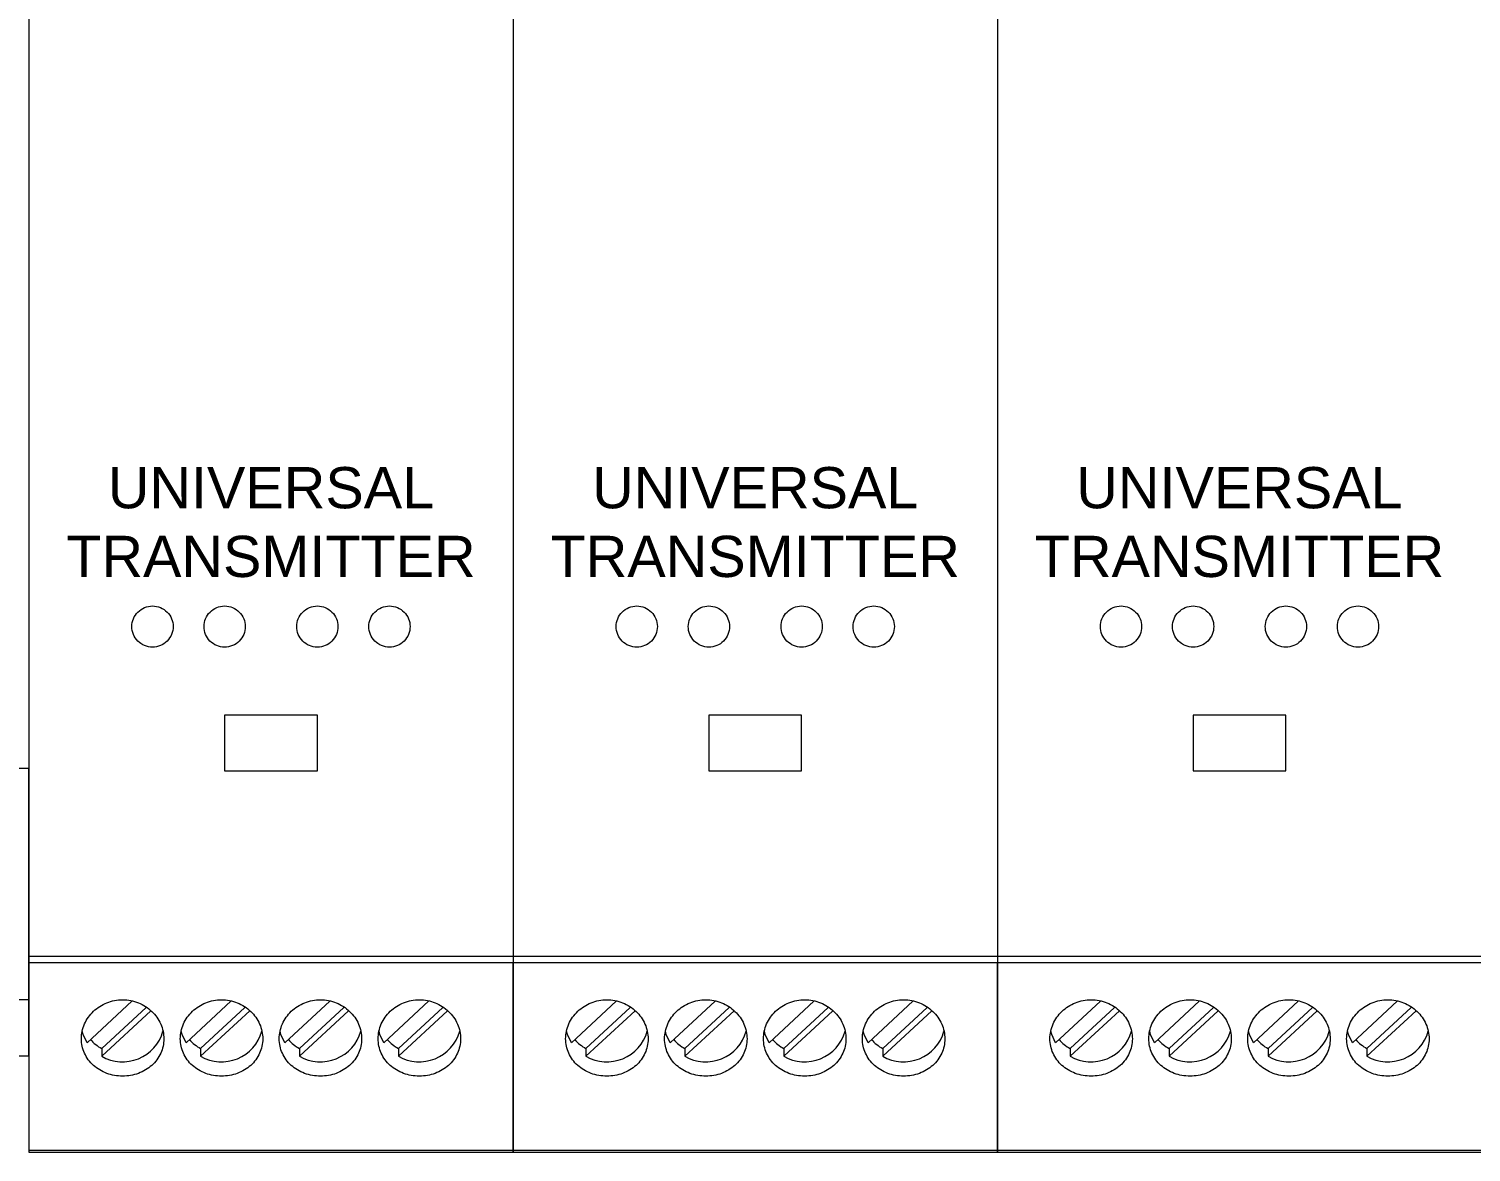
# Model space of a CAD drawing. Header units: millimetres. Extents: x 4137 to 6698, y 1400 to 3585.
# Drawn here: x 5653.7 to 5723.7, y 2686.8 to 2741.3 of the extents above; entities that cross this region are included whole.
import ezdxf

# ---------------------------------------------------------------- set-up
doc = ezdxf.new("R2010")
doc.units = ezdxf.units.MM
doc.layers.add('000-PI-Oprema', color=30, linetype='Continuous', lineweight=5)
doc.styles.get("Standard").update_dxf_attribs({"font": 'arial.ttf'})

msp = doc.modelspace()

# ---------------------------------------------------------------- linework, layer by layer
at = {"color": 0, "linetype": 'ByBlock', "lineweight": 0}
for p, q in [((5653.745, 2777.166), (5653.745, 2696.278)), ((5653.745, 2694.164), (5653.745, 2705.384)), ((5653.745, 2694.164), (5630.645, 2694.164)), ((5653.745, 2691.428), (5653.745, 2694.164))]:
    msp.add_line(p, q, dxfattribs=at)
at = {"color": 0, "linetype": 'ByBlock', "lineweight": 0, "ltscale": 0.25}
for p, q in [((5653.745, 2705.384), (5652.245, 2705.384)), ((5653.745, 2691.428), (5653.245, 2691.428))]:
    msp.add_line(p, q, dxfattribs=at)
at = {"layer": '000-PI-Oprema', "color": 0, "linetype": 'ByBlock', "lineweight": 0}
for p, q in [((5653.745, 2775.704), (5653.745, 2696.278)), ((5677.245, 2775.704), (5677.245, 2696.278)), ((5677.245, 2775.704), (5677.245, 2696.278)), ((5700.745, 2775.704), (5700.745, 2696.278)), ((5700.745, 2775.704), (5700.745, 2696.278)), ((5667.745, 2707.978), (5663.245, 2707.978)), ((5663.245, 2707.978), (5663.245, 2705.278)), ((5667.745, 2705.278), (5667.745, 2707.978)), ((5691.245, 2707.978), (5686.745, 2707.978)), ((5686.745, 2707.978), (5686.745, 2705.278)), ((5691.245, 2705.278), (5691.245, 2707.978)), ((5714.745, 2707.978), (5710.245, 2707.978)), ((5710.245, 2707.978), (5710.245, 2705.278)), ((5714.745, 2705.278), (5714.745, 2707.978)), ((5663.245, 2705.278), (5667.745, 2705.278)), ((5686.745, 2705.278), (5691.245, 2705.278)), ((5710.245, 2705.278), (5714.745, 2705.278)), ((5677.245, 2696.278), (5653.745, 2696.278)), ((5653.745, 2696.278), (5653.745, 2695.978)), ((5677.245, 2696.278), (5677.245, 2695.978)), ((5700.745, 2696.278), (5677.245, 2696.278)), ((5677.245, 2696.278), (5677.245, 2695.978)), ((5700.745, 2696.278), (5700.745, 2695.978)), ((5724.245, 2696.278), (5700.745, 2696.278)), ((5700.745, 2696.278), (5700.745, 2695.978)), ((5653.745, 2695.978), (5653.745, 2686.878)), ((5653.745, 2695.978), (5677.245, 2695.978)), ((5677.245, 2686.878), (5677.245, 2695.978)), ((5677.245, 2695.978), (5677.245, 2686.878)), ((5677.245, 2695.978), (5700.745, 2695.978)), ((5700.745, 2686.878), (5700.745, 2695.978)), ((5700.745, 2695.978), (5700.745, 2686.878)), ((5700.745, 2695.978), (5724.245, 2695.978)), ((5656.572, 2692.085), (5658.743, 2694.098)), ((5661.372, 2692.085), (5663.543, 2694.098)), ((5666.172, 2692.085), (5668.343, 2694.098)), ((5670.972, 2692.085), (5673.143, 2694.098)), ((5680.072, 2692.085), (5682.243, 2694.098)), ((5684.872, 2692.085), (5687.043, 2694.098)), ((5689.672, 2692.085), (5691.843, 2694.098)), ((5694.472, 2692.085), (5696.643, 2694.098)), ((5703.572, 2692.085), (5705.743, 2694.098)), ((5708.372, 2692.085), (5710.543, 2694.098)), ((5713.172, 2692.085), (5715.343, 2694.098)), ((5717.972, 2692.085), (5720.143, 2694.098)), ((5659.431, 2693.799), (5657.279, 2691.804)), ((5659.664, 2693.641), (5657.279, 2691.43)), ((5664.231, 2693.799), (5662.079, 2691.804)), ((5664.464, 2693.641), (5662.079, 2691.43)), ((5669.031, 2693.799), (5666.879, 2691.804)), ((5669.264, 2693.641), (5666.879, 2691.43)), ((5673.831, 2693.799), (5671.679, 2691.804)), ((5674.064, 2693.641), (5671.679, 2691.43)), ((5682.931, 2693.799), (5680.779, 2691.804)), ((5683.164, 2693.641), (5680.779, 2691.43)), ((5687.731, 2693.799), (5685.579, 2691.804)), ((5687.964, 2693.641), (5685.579, 2691.43)), ((5692.531, 2693.799), (5690.379, 2691.804)), ((5692.764, 2693.641), (5690.379, 2691.43)), ((5697.331, 2693.799), (5695.179, 2691.804)), ((5697.564, 2693.641), (5695.179, 2691.43)), ((5706.431, 2693.799), (5704.279, 2691.804)), ((5706.664, 2693.641), (5704.279, 2691.43)), ((5711.231, 2693.799), (5709.079, 2691.804)), ((5711.464, 2693.641), (5709.079, 2691.43)), ((5716.031, 2693.799), (5713.879, 2691.804)), ((5716.264, 2693.641), (5713.879, 2691.43)), ((5720.831, 2693.799), (5718.679, 2691.804)), ((5721.064, 2693.641), (5718.679, 2691.43)), ((5657.279, 2691.804), (5657.279, 2691.43)), ((5662.079, 2691.804), (5662.079, 2691.43)), ((5666.879, 2691.804), (5666.879, 2691.43)), ((5671.679, 2691.804), (5671.679, 2691.43)), ((5680.779, 2691.804), (5680.779, 2691.43)), ((5685.579, 2691.804), (5685.579, 2691.43)), ((5690.379, 2691.804), (5690.379, 2691.43)), ((5695.179, 2691.804), (5695.179, 2691.43)), ((5704.279, 2691.804), (5704.279, 2691.43)), ((5709.079, 2691.804), (5709.079, 2691.43)), ((5713.879, 2691.804), (5713.879, 2691.43)), ((5718.679, 2691.804), (5718.679, 2691.43)), ((5653.745, 2686.878), (5677.245, 2686.878)), ((5653.745, 2686.878), (5653.745, 2686.778)), ((5653.745, 2686.778), (5677.245, 2686.778)), ((5677.245, 2686.778), (5677.245, 2686.878)), ((5677.245, 2686.878), (5700.745, 2686.878)), ((5677.245, 2686.878), (5677.245, 2686.778)), ((5677.245, 2686.778), (5700.745, 2686.778)), ((5700.745, 2686.778), (5700.745, 2686.878)), ((5700.745, 2686.878), (5724.245, 2686.878)), ((5700.745, 2686.878), (5700.745, 2686.778)), ((5700.745, 2686.778), (5724.245, 2686.778))]:
    msp.add_line(p, q, dxfattribs=at)
at = {"layer": '000-PI-Oprema', "color": 0, "linetype": 'ByBlock', "lineweight": 0, "flags": 128}
for points in [[(5656.572, 2692.085), (5656.38, 2692.491), (5656.339, 2692.642)], [(5661.372, 2692.085), (5661.18, 2692.491), (5661.139, 2692.642)], [(5666.172, 2692.085), (5665.98, 2692.491), (5665.939, 2692.642)], [(5670.972, 2692.085), (5670.78, 2692.491), (5670.739, 2692.642)], [(5680.072, 2692.085), (5679.88, 2692.491), (5679.839, 2692.642)], [(5684.872, 2692.085), (5684.68, 2692.491), (5684.639, 2692.642)], [(5689.672, 2692.085), (5689.48, 2692.491), (5689.439, 2692.642)], [(5694.472, 2692.085), (5694.28, 2692.491), (5694.239, 2692.642)], [(5703.572, 2692.085), (5703.38, 2692.491), (5703.339, 2692.642)], [(5708.372, 2692.085), (5708.18, 2692.491), (5708.139, 2692.642)], [(5713.172, 2692.085), (5712.98, 2692.491), (5712.939, 2692.642)], [(5717.972, 2692.085), (5717.78, 2692.491), (5717.739, 2692.642)]]:
    msp.add_lwpolyline(points, dxfattribs=at)
at = {"layer": '000-PI-Oprema', "color": 0, "linetype": 'ByBlock', "lineweight": 0}
for centre, radius, start, end in [((5658.293, 2693.193), 2.034, 240.1007, 344.49957), ((5663.093, 2693.193), 2.034, 240.1007, 344.49957), ((5667.893, 2693.193), 2.034, 240.1007, 344.49957), ((5672.693, 2693.193), 2.034, 240.1007, 344.49957), ((5681.793, 2693.193), 2.034, 240.1007, 344.49957), ((5686.593, 2693.193), 2.034, 240.1007, 344.49957), ((5691.393, 2693.193), 2.034, 240.1007, 344.49957), ((5696.193, 2693.193), 2.034, 240.1007, 344.49957), ((5705.293, 2693.193), 2.034, 240.1007, 344.49957), ((5710.093, 2693.193), 2.034, 240.1007, 344.49957), ((5714.893, 2693.193), 2.034, 240.1007, 344.49957), ((5719.693, 2693.193), 2.034, 240.1007, 344.49957), ((5658.217, 2693.53), 1.964, 221.10603, 241.47408), ((5663.017, 2693.53), 1.964, 221.10603, 241.47408), ((5667.817, 2693.53), 1.964, 221.10603, 241.47408), ((5672.617, 2693.53), 1.964, 221.10603, 241.47408), ((5681.717, 2693.53), 1.964, 221.10603, 241.47408), ((5686.517, 2693.53), 1.964, 221.10603, 241.47408), ((5691.317, 2693.53), 1.964, 221.10603, 241.47408), ((5696.117, 2693.53), 1.964, 221.10603, 241.47408), ((5705.217, 2693.53), 1.964, 221.10603, 241.47408), ((5710.017, 2693.53), 1.964, 221.10603, 241.47408), ((5714.817, 2693.53), 1.964, 221.10603, 241.47408), ((5719.617, 2693.53), 1.964, 221.10603, 241.47408)]:
    msp.add_arc(centre, radius, start, end, dxfattribs=at)
for points, knots in [([(5658.745, 2712.278), (5658.745, 2712.147), (5658.77, 2712.018), (5658.87, 2711.777), (5658.943, 2711.666), (5659.127, 2711.481), (5659.238, 2711.406), (5659.48, 2711.305), (5659.613, 2711.278), (5659.875, 2711.278), (5660.007, 2711.304), (5660.25, 2711.405), (5660.361, 2711.479), (5660.547, 2711.666), (5660.62, 2711.776), (5660.719, 2712.018), (5660.745, 2712.148), (5660.745, 2712.407), (5660.719, 2712.537), (5660.621, 2712.777), (5660.547, 2712.889), (5660.364, 2713.074), (5660.253, 2713.15), (5660.01, 2713.251), (5659.879, 2713.278), (5659.614, 2713.278), (5659.483, 2713.252), (5659.239, 2713.151), (5659.128, 2713.076), (5658.852, 2712.798), (5658.745, 2712.54), (5658.745, 2712.278)], [0, 0, 0, 0, 0.0625, 0.0625, 0.125, 0.125, 0.1875, 0.1875, 0.25, 0.25, 0.3125, 0.3125, 0.375, 0.375, 0.4375, 0.4375, 0.5, 0.5, 0.5625, 0.5625, 0.625, 0.625, 0.6875, 0.6875, 0.75, 0.75, 0.8125, 0.8125, 0.875, 0.875, 1, 1, 1, 1]), ([(5662.245, 2712.278), (5662.245, 2712.147), (5662.27, 2712.018), (5662.37, 2711.777), (5662.443, 2711.666), (5662.627, 2711.481), (5662.738, 2711.406), (5662.98, 2711.305), (5663.113, 2711.278), (5663.375, 2711.278), (5663.507, 2711.304), (5663.75, 2711.405), (5663.861, 2711.479), (5664.047, 2711.666), (5664.12, 2711.776), (5664.219, 2712.018), (5664.245, 2712.148), (5664.245, 2712.407), (5664.219, 2712.537), (5664.121, 2712.777), (5664.047, 2712.889), (5663.864, 2713.074), (5663.753, 2713.15), (5663.51, 2713.251), (5663.379, 2713.278), (5663.114, 2713.278), (5662.983, 2713.252), (5662.739, 2713.151), (5662.628, 2713.076), (5662.352, 2712.798), (5662.245, 2712.54), (5662.245, 2712.278)], [0, 0, 0, 0, 0.0625, 0.0625, 0.125, 0.125, 0.1875, 0.1875, 0.25, 0.25, 0.3125, 0.3125, 0.375, 0.375, 0.4375, 0.4375, 0.5, 0.5, 0.5625, 0.5625, 0.625, 0.625, 0.6875, 0.6875, 0.75, 0.75, 0.8125, 0.8125, 0.875, 0.875, 1, 1, 1, 1]), ([(5666.745, 2712.278), (5666.745, 2712.147), (5666.77, 2712.018), (5666.87, 2711.777), (5666.943, 2711.666), (5667.127, 2711.481), (5667.238, 2711.406), (5667.48, 2711.305), (5667.613, 2711.278), (5667.875, 2711.278), (5668.007, 2711.304), (5668.25, 2711.405), (5668.361, 2711.479), (5668.547, 2711.666), (5668.62, 2711.776), (5668.719, 2712.018), (5668.745, 2712.148), (5668.745, 2712.407), (5668.719, 2712.537), (5668.621, 2712.777), (5668.547, 2712.889), (5668.364, 2713.074), (5668.253, 2713.15), (5668.01, 2713.251), (5667.879, 2713.278), (5667.614, 2713.278), (5667.483, 2713.252), (5667.239, 2713.151), (5667.128, 2713.076), (5666.852, 2712.798), (5666.745, 2712.54), (5666.745, 2712.278)], [0, 0, 0, 0, 0.0625, 0.0625, 0.125, 0.125, 0.1875, 0.1875, 0.25, 0.25, 0.3125, 0.3125, 0.375, 0.375, 0.4375, 0.4375, 0.5, 0.5, 0.5625, 0.5625, 0.625, 0.625, 0.6875, 0.6875, 0.75, 0.75, 0.8125, 0.8125, 0.875, 0.875, 1, 1, 1, 1]), ([(5670.245, 2712.278), (5670.245, 2712.147), (5670.27, 2712.018), (5670.37, 2711.777), (5670.443, 2711.666), (5670.627, 2711.481), (5670.738, 2711.406), (5670.98, 2711.305), (5671.113, 2711.278), (5671.375, 2711.278), (5671.507, 2711.304), (5671.75, 2711.405), (5671.861, 2711.479), (5672.047, 2711.666), (5672.12, 2711.776), (5672.219, 2712.018), (5672.245, 2712.148), (5672.245, 2712.407), (5672.219, 2712.537), (5672.121, 2712.777), (5672.047, 2712.889), (5671.864, 2713.074), (5671.753, 2713.15), (5671.51, 2713.251), (5671.379, 2713.278), (5671.114, 2713.278), (5670.983, 2713.252), (5670.739, 2713.151), (5670.628, 2713.076), (5670.352, 2712.798), (5670.245, 2712.54), (5670.245, 2712.278)], [0, 0, 0, 0, 0.0625, 0.0625, 0.125, 0.125, 0.1875, 0.1875, 0.25, 0.25, 0.3125, 0.3125, 0.375, 0.375, 0.4375, 0.4375, 0.5, 0.5, 0.5625, 0.5625, 0.625, 0.625, 0.6875, 0.6875, 0.75, 0.75, 0.8125, 0.8125, 0.875, 0.875, 1, 1, 1, 1]), ([(5682.245, 2712.278), (5682.245, 2712.147), (5682.27, 2712.018), (5682.37, 2711.777), (5682.443, 2711.666), (5682.627, 2711.481), (5682.738, 2711.406), (5682.98, 2711.305), (5683.113, 2711.278), (5683.375, 2711.278), (5683.507, 2711.304), (5683.75, 2711.405), (5683.861, 2711.479), (5684.047, 2711.666), (5684.12, 2711.776), (5684.219, 2712.018), (5684.245, 2712.148), (5684.245, 2712.407), (5684.219, 2712.537), (5684.121, 2712.777), (5684.047, 2712.889), (5683.864, 2713.074), (5683.753, 2713.15), (5683.51, 2713.251), (5683.379, 2713.278), (5683.114, 2713.278), (5682.983, 2713.252), (5682.739, 2713.151), (5682.628, 2713.076), (5682.352, 2712.798), (5682.245, 2712.54), (5682.245, 2712.278)], [0, 0, 0, 0, 0.0625, 0.0625, 0.125, 0.125, 0.1875, 0.1875, 0.25, 0.25, 0.3125, 0.3125, 0.375, 0.375, 0.4375, 0.4375, 0.5, 0.5, 0.5625, 0.5625, 0.625, 0.625, 0.6875, 0.6875, 0.75, 0.75, 0.8125, 0.8125, 0.875, 0.875, 1, 1, 1, 1]), ([(5685.745, 2712.278), (5685.745, 2712.147), (5685.77, 2712.018), (5685.87, 2711.777), (5685.943, 2711.666), (5686.127, 2711.481), (5686.238, 2711.406), (5686.48, 2711.305), (5686.613, 2711.278), (5686.875, 2711.278), (5687.007, 2711.304), (5687.25, 2711.405), (5687.361, 2711.479), (5687.547, 2711.666), (5687.62, 2711.776), (5687.719, 2712.018), (5687.745, 2712.148), (5687.745, 2712.407), (5687.719, 2712.537), (5687.621, 2712.777), (5687.547, 2712.889), (5687.364, 2713.074), (5687.253, 2713.15), (5687.01, 2713.251), (5686.879, 2713.278), (5686.614, 2713.278), (5686.483, 2713.252), (5686.239, 2713.151), (5686.128, 2713.076), (5685.852, 2712.798), (5685.745, 2712.54), (5685.745, 2712.278)], [0, 0, 0, 0, 0.0625, 0.0625, 0.125, 0.125, 0.1875, 0.1875, 0.25, 0.25, 0.3125, 0.3125, 0.375, 0.375, 0.4375, 0.4375, 0.5, 0.5, 0.5625, 0.5625, 0.625, 0.625, 0.6875, 0.6875, 0.75, 0.75, 0.8125, 0.8125, 0.875, 0.875, 1, 1, 1, 1]), ([(5690.245, 2712.278), (5690.245, 2712.147), (5690.27, 2712.018), (5690.37, 2711.777), (5690.443, 2711.666), (5690.627, 2711.481), (5690.738, 2711.406), (5690.98, 2711.305), (5691.113, 2711.278), (5691.375, 2711.278), (5691.507, 2711.304), (5691.75, 2711.405), (5691.861, 2711.479), (5692.047, 2711.666), (5692.12, 2711.776), (5692.219, 2712.018), (5692.245, 2712.148), (5692.245, 2712.407), (5692.219, 2712.537), (5692.121, 2712.777), (5692.047, 2712.889), (5691.864, 2713.074), (5691.753, 2713.15), (5691.51, 2713.251), (5691.379, 2713.278), (5691.114, 2713.278), (5690.983, 2713.252), (5690.739, 2713.151), (5690.628, 2713.076), (5690.352, 2712.798), (5690.245, 2712.54), (5690.245, 2712.278)], [0, 0, 0, 0, 0.0625, 0.0625, 0.125, 0.125, 0.1875, 0.1875, 0.25, 0.25, 0.3125, 0.3125, 0.375, 0.375, 0.4375, 0.4375, 0.5, 0.5, 0.5625, 0.5625, 0.625, 0.625, 0.6875, 0.6875, 0.75, 0.75, 0.8125, 0.8125, 0.875, 0.875, 1, 1, 1, 1]), ([(5693.745, 2712.278), (5693.745, 2712.147), (5693.77, 2712.018), (5693.87, 2711.777), (5693.943, 2711.666), (5694.127, 2711.481), (5694.238, 2711.406), (5694.48, 2711.305), (5694.613, 2711.278), (5694.875, 2711.278), (5695.007, 2711.304), (5695.25, 2711.405), (5695.361, 2711.479), (5695.547, 2711.666), (5695.62, 2711.776), (5695.719, 2712.018), (5695.745, 2712.148), (5695.745, 2712.407), (5695.719, 2712.537), (5695.621, 2712.777), (5695.547, 2712.889), (5695.364, 2713.074), (5695.253, 2713.15), (5695.01, 2713.251), (5694.879, 2713.278), (5694.614, 2713.278), (5694.483, 2713.252), (5694.239, 2713.151), (5694.128, 2713.076), (5693.852, 2712.798), (5693.745, 2712.54), (5693.745, 2712.278)], [0, 0, 0, 0, 0.0625, 0.0625, 0.125, 0.125, 0.1875, 0.1875, 0.25, 0.25, 0.3125, 0.3125, 0.375, 0.375, 0.4375, 0.4375, 0.5, 0.5, 0.5625, 0.5625, 0.625, 0.625, 0.6875, 0.6875, 0.75, 0.75, 0.8125, 0.8125, 0.875, 0.875, 1, 1, 1, 1]), ([(5705.745, 2712.278), (5705.745, 2712.147), (5705.77, 2712.018), (5705.87, 2711.777), (5705.943, 2711.666), (5706.127, 2711.481), (5706.238, 2711.406), (5706.48, 2711.305), (5706.613, 2711.278), (5706.875, 2711.278), (5707.007, 2711.304), (5707.25, 2711.405), (5707.361, 2711.479), (5707.547, 2711.666), (5707.62, 2711.776), (5707.719, 2712.018), (5707.745, 2712.148), (5707.745, 2712.407), (5707.719, 2712.537), (5707.621, 2712.777), (5707.547, 2712.889), (5707.364, 2713.074), (5707.253, 2713.15), (5707.01, 2713.251), (5706.879, 2713.278), (5706.614, 2713.278), (5706.483, 2713.252), (5706.239, 2713.151), (5706.128, 2713.076), (5705.852, 2712.798), (5705.745, 2712.54), (5705.745, 2712.278)], [0, 0, 0, 0, 0.0625, 0.0625, 0.125, 0.125, 0.1875, 0.1875, 0.25, 0.25, 0.3125, 0.3125, 0.375, 0.375, 0.4375, 0.4375, 0.5, 0.5, 0.5625, 0.5625, 0.625, 0.625, 0.6875, 0.6875, 0.75, 0.75, 0.8125, 0.8125, 0.875, 0.875, 1, 1, 1, 1]), ([(5709.245, 2712.278), (5709.245, 2712.147), (5709.27, 2712.018), (5709.37, 2711.777), (5709.443, 2711.666), (5709.627, 2711.481), (5709.738, 2711.406), (5709.98, 2711.305), (5710.113, 2711.278), (5710.375, 2711.278), (5710.507, 2711.304), (5710.75, 2711.405), (5710.861, 2711.479), (5711.047, 2711.666), (5711.12, 2711.776), (5711.219, 2712.018), (5711.245, 2712.148), (5711.245, 2712.407), (5711.219, 2712.537), (5711.121, 2712.777), (5711.047, 2712.889), (5710.864, 2713.074), (5710.753, 2713.15), (5710.51, 2713.251), (5710.379, 2713.278), (5710.114, 2713.278), (5709.983, 2713.252), (5709.739, 2713.151), (5709.628, 2713.076), (5709.352, 2712.798), (5709.245, 2712.54), (5709.245, 2712.278)], [0, 0, 0, 0, 0.0625, 0.0625, 0.125, 0.125, 0.1875, 0.1875, 0.25, 0.25, 0.3125, 0.3125, 0.375, 0.375, 0.4375, 0.4375, 0.5, 0.5, 0.5625, 0.5625, 0.625, 0.625, 0.6875, 0.6875, 0.75, 0.75, 0.8125, 0.8125, 0.875, 0.875, 1, 1, 1, 1]), ([(5713.745, 2712.278), (5713.745, 2712.147), (5713.77, 2712.018), (5713.87, 2711.777), (5713.943, 2711.666), (5714.127, 2711.481), (5714.238, 2711.406), (5714.48, 2711.305), (5714.613, 2711.278), (5714.875, 2711.278), (5715.007, 2711.304), (5715.25, 2711.405), (5715.361, 2711.479), (5715.547, 2711.666), (5715.62, 2711.776), (5715.719, 2712.018), (5715.745, 2712.148), (5715.745, 2712.407), (5715.719, 2712.537), (5715.621, 2712.777), (5715.547, 2712.889), (5715.364, 2713.074), (5715.253, 2713.15), (5715.01, 2713.251), (5714.879, 2713.278), (5714.614, 2713.278), (5714.483, 2713.252), (5714.239, 2713.151), (5714.128, 2713.076), (5713.852, 2712.798), (5713.745, 2712.54), (5713.745, 2712.278)], [0, 0, 0, 0, 0.0625, 0.0625, 0.125, 0.125, 0.1875, 0.1875, 0.25, 0.25, 0.3125, 0.3125, 0.375, 0.375, 0.4375, 0.4375, 0.5, 0.5, 0.5625, 0.5625, 0.625, 0.625, 0.6875, 0.6875, 0.75, 0.75, 0.8125, 0.8125, 0.875, 0.875, 1, 1, 1, 1]), ([(5717.245, 2712.278), (5717.245, 2712.147), (5717.27, 2712.018), (5717.37, 2711.777), (5717.443, 2711.666), (5717.627, 2711.481), (5717.738, 2711.406), (5717.98, 2711.305), (5718.113, 2711.278), (5718.375, 2711.278), (5718.507, 2711.304), (5718.75, 2711.405), (5718.861, 2711.479), (5719.047, 2711.666), (5719.12, 2711.776), (5719.219, 2712.018), (5719.245, 2712.148), (5719.245, 2712.407), (5719.219, 2712.537), (5719.121, 2712.777), (5719.047, 2712.889), (5718.864, 2713.074), (5718.753, 2713.15), (5718.51, 2713.251), (5718.379, 2713.278), (5718.114, 2713.278), (5717.983, 2713.252), (5717.739, 2713.151), (5717.628, 2713.076), (5717.352, 2712.798), (5717.245, 2712.54), (5717.245, 2712.278)], [0, 0, 0, 0, 0.0625, 0.0625, 0.125, 0.125, 0.1875, 0.1875, 0.25, 0.25, 0.3125, 0.3125, 0.375, 0.375, 0.4375, 0.4375, 0.5, 0.5, 0.5625, 0.5625, 0.625, 0.625, 0.6875, 0.6875, 0.75, 0.75, 0.8125, 0.8125, 0.875, 0.875, 1, 1, 1, 1]), ([(5658.295, 2690.464), (5658.427, 2690.464), (5658.557, 2690.476), (5658.813, 2690.521), (5658.94, 2690.555), (5659.182, 2690.645), (5659.297, 2690.699), (5659.514, 2690.829), (5659.617, 2690.905), (5659.894, 2691.153), (5660.043, 2691.354), (5660.242, 2691.793), (5660.295, 2692.035), (5660.295, 2692.398), (5660.282, 2692.522), (5660.231, 2692.762), (5660.193, 2692.879), (5660.093, 2693.107), (5660.03, 2693.218), (5659.886, 2693.424), (5659.803, 2693.52), (5659.616, 2693.699), (5659.516, 2693.778), (5659.299, 2693.917), (5659.182, 2693.977), (5658.94, 2694.074), (5658.815, 2694.111), (5658.559, 2694.161), (5658.426, 2694.173), (5658.035, 2694.173), (5657.771, 2694.123), (5657.29, 2693.93), (5657.067, 2693.787), (5656.79, 2693.523), (5656.705, 2693.425), (5656.56, 2693.219), (5656.498, 2693.11), (5656.398, 2692.882), (5656.359, 2692.763), (5656.308, 2692.524), (5656.295, 2692.402), (5656.295, 2692.157), (5656.308, 2692.037), (5656.358, 2691.802), (5656.397, 2691.686), (5656.497, 2691.465), (5656.558, 2691.361), (5656.703, 2691.164), (5656.787, 2691.071), (5657.064, 2690.822), (5657.287, 2690.689), (5657.768, 2690.512), (5658.03, 2690.464), (5658.295, 2690.464)], [0, 0, 0, 0, 0.03125, 0.03125, 0.0625, 0.0625, 0.09375, 0.09375, 0.125, 0.125, 0.1875, 0.1875, 0.25, 0.25, 0.28125, 0.28125, 0.3125, 0.3125, 0.34375, 0.34375, 0.375, 0.375, 0.40625, 0.40625, 0.4375, 0.4375, 0.46875, 0.46875, 0.5, 0.5, 0.5625, 0.5625, 0.625, 0.625, 0.65625, 0.65625, 0.6875, 0.6875, 0.71875, 0.71875, 0.75, 0.75, 0.78125, 0.78125, 0.8125, 0.8125, 0.84375, 0.84375, 0.875, 0.875, 0.9375, 0.9375, 1, 1, 1, 1]), ([(5663.095, 2690.464), (5663.227, 2690.464), (5663.357, 2690.476), (5663.613, 2690.521), (5663.74, 2690.555), (5663.982, 2690.645), (5664.097, 2690.699), (5664.314, 2690.829), (5664.417, 2690.905), (5664.694, 2691.153), (5664.843, 2691.354), (5665.042, 2691.793), (5665.095, 2692.035), (5665.095, 2692.398), (5665.082, 2692.522), (5665.031, 2692.762), (5664.993, 2692.879), (5664.893, 2693.107), (5664.83, 2693.218), (5664.686, 2693.424), (5664.603, 2693.52), (5664.416, 2693.699), (5664.316, 2693.778), (5664.099, 2693.917), (5663.982, 2693.977), (5663.74, 2694.074), (5663.615, 2694.111), (5663.359, 2694.161), (5663.226, 2694.173), (5662.835, 2694.173), (5662.571, 2694.123), (5662.09, 2693.93), (5661.867, 2693.787), (5661.59, 2693.523), (5661.505, 2693.425), (5661.36, 2693.219), (5661.298, 2693.11), (5661.198, 2692.882), (5661.159, 2692.763), (5661.108, 2692.524), (5661.095, 2692.402), (5661.095, 2692.157), (5661.108, 2692.037), (5661.158, 2691.802), (5661.197, 2691.686), (5661.297, 2691.465), (5661.358, 2691.361), (5661.503, 2691.164), (5661.587, 2691.071), (5661.864, 2690.822), (5662.087, 2690.689), (5662.568, 2690.512), (5662.83, 2690.464), (5663.095, 2690.464)], [0, 0, 0, 0, 0.03125, 0.03125, 0.0625, 0.0625, 0.09375, 0.09375, 0.125, 0.125, 0.1875, 0.1875, 0.25, 0.25, 0.28125, 0.28125, 0.3125, 0.3125, 0.34375, 0.34375, 0.375, 0.375, 0.40625, 0.40625, 0.4375, 0.4375, 0.46875, 0.46875, 0.5, 0.5, 0.5625, 0.5625, 0.625, 0.625, 0.65625, 0.65625, 0.6875, 0.6875, 0.71875, 0.71875, 0.75, 0.75, 0.78125, 0.78125, 0.8125, 0.8125, 0.84375, 0.84375, 0.875, 0.875, 0.9375, 0.9375, 1, 1, 1, 1]), ([(5667.895, 2690.464), (5668.027, 2690.464), (5668.157, 2690.476), (5668.413, 2690.521), (5668.54, 2690.555), (5668.782, 2690.645), (5668.897, 2690.699), (5669.114, 2690.829), (5669.217, 2690.905), (5669.494, 2691.153), (5669.643, 2691.354), (5669.842, 2691.793), (5669.895, 2692.035), (5669.895, 2692.398), (5669.882, 2692.522), (5669.831, 2692.762), (5669.793, 2692.879), (5669.693, 2693.107), (5669.63, 2693.218), (5669.486, 2693.424), (5669.403, 2693.52), (5669.216, 2693.699), (5669.116, 2693.778), (5668.899, 2693.917), (5668.782, 2693.977), (5668.54, 2694.074), (5668.415, 2694.111), (5668.159, 2694.161), (5668.026, 2694.173), (5667.635, 2694.173), (5667.371, 2694.123), (5666.89, 2693.93), (5666.667, 2693.787), (5666.39, 2693.523), (5666.305, 2693.425), (5666.16, 2693.219), (5666.098, 2693.11), (5665.998, 2692.882), (5665.959, 2692.763), (5665.908, 2692.524), (5665.895, 2692.402), (5665.895, 2692.157), (5665.908, 2692.037), (5665.958, 2691.802), (5665.997, 2691.686), (5666.097, 2691.465), (5666.158, 2691.361), (5666.303, 2691.164), (5666.387, 2691.071), (5666.664, 2690.822), (5666.887, 2690.689), (5667.368, 2690.512), (5667.63, 2690.464), (5667.895, 2690.464)], [0, 0, 0, 0, 0.03125, 0.03125, 0.0625, 0.0625, 0.09375, 0.09375, 0.125, 0.125, 0.1875, 0.1875, 0.25, 0.25, 0.28125, 0.28125, 0.3125, 0.3125, 0.34375, 0.34375, 0.375, 0.375, 0.40625, 0.40625, 0.4375, 0.4375, 0.46875, 0.46875, 0.5, 0.5, 0.5625, 0.5625, 0.625, 0.625, 0.65625, 0.65625, 0.6875, 0.6875, 0.71875, 0.71875, 0.75, 0.75, 0.78125, 0.78125, 0.8125, 0.8125, 0.84375, 0.84375, 0.875, 0.875, 0.9375, 0.9375, 1, 1, 1, 1]), ([(5672.695, 2690.464), (5672.827, 2690.464), (5672.957, 2690.476), (5673.213, 2690.521), (5673.34, 2690.555), (5673.582, 2690.645), (5673.697, 2690.699), (5673.914, 2690.829), (5674.017, 2690.905), (5674.294, 2691.153), (5674.443, 2691.354), (5674.642, 2691.793), (5674.695, 2692.035), (5674.695, 2692.398), (5674.682, 2692.522), (5674.631, 2692.762), (5674.593, 2692.879), (5674.493, 2693.107), (5674.43, 2693.218), (5674.286, 2693.424), (5674.203, 2693.52), (5674.016, 2693.699), (5673.916, 2693.778), (5673.699, 2693.917), (5673.582, 2693.977), (5673.34, 2694.074), (5673.215, 2694.111), (5672.959, 2694.161), (5672.826, 2694.173), (5672.435, 2694.173), (5672.171, 2694.123), (5671.69, 2693.93), (5671.467, 2693.787), (5671.19, 2693.523), (5671.105, 2693.425), (5670.96, 2693.219), (5670.898, 2693.11), (5670.798, 2692.882), (5670.759, 2692.763), (5670.708, 2692.524), (5670.695, 2692.402), (5670.695, 2692.157), (5670.708, 2692.037), (5670.758, 2691.802), (5670.797, 2691.686), (5670.897, 2691.465), (5670.958, 2691.361), (5671.103, 2691.164), (5671.187, 2691.071), (5671.464, 2690.822), (5671.687, 2690.689), (5672.168, 2690.512), (5672.43, 2690.464), (5672.695, 2690.464)], [0, 0, 0, 0, 0.03125, 0.03125, 0.0625, 0.0625, 0.09375, 0.09375, 0.125, 0.125, 0.1875, 0.1875, 0.25, 0.25, 0.28125, 0.28125, 0.3125, 0.3125, 0.34375, 0.34375, 0.375, 0.375, 0.40625, 0.40625, 0.4375, 0.4375, 0.46875, 0.46875, 0.5, 0.5, 0.5625, 0.5625, 0.625, 0.625, 0.65625, 0.65625, 0.6875, 0.6875, 0.71875, 0.71875, 0.75, 0.75, 0.78125, 0.78125, 0.8125, 0.8125, 0.84375, 0.84375, 0.875, 0.875, 0.9375, 0.9375, 1, 1, 1, 1]), ([(5681.795, 2690.464), (5681.927, 2690.464), (5682.057, 2690.476), (5682.313, 2690.521), (5682.44, 2690.555), (5682.682, 2690.645), (5682.797, 2690.699), (5683.014, 2690.829), (5683.117, 2690.905), (5683.394, 2691.153), (5683.543, 2691.354), (5683.742, 2691.793), (5683.795, 2692.035), (5683.795, 2692.398), (5683.782, 2692.522), (5683.731, 2692.762), (5683.693, 2692.879), (5683.593, 2693.107), (5683.53, 2693.218), (5683.386, 2693.424), (5683.303, 2693.52), (5683.116, 2693.699), (5683.016, 2693.778), (5682.799, 2693.917), (5682.682, 2693.977), (5682.44, 2694.074), (5682.315, 2694.111), (5682.059, 2694.161), (5681.926, 2694.173), (5681.535, 2694.173), (5681.271, 2694.123), (5680.79, 2693.93), (5680.567, 2693.787), (5680.29, 2693.523), (5680.205, 2693.425), (5680.06, 2693.219), (5679.998, 2693.11), (5679.898, 2692.882), (5679.859, 2692.763), (5679.808, 2692.524), (5679.795, 2692.402), (5679.795, 2692.157), (5679.808, 2692.037), (5679.858, 2691.802), (5679.897, 2691.686), (5679.997, 2691.465), (5680.058, 2691.361), (5680.203, 2691.164), (5680.287, 2691.071), (5680.564, 2690.822), (5680.787, 2690.689), (5681.268, 2690.512), (5681.53, 2690.464), (5681.795, 2690.464)], [0, 0, 0, 0, 0.03125, 0.03125, 0.0625, 0.0625, 0.09375, 0.09375, 0.125, 0.125, 0.1875, 0.1875, 0.25, 0.25, 0.28125, 0.28125, 0.3125, 0.3125, 0.34375, 0.34375, 0.375, 0.375, 0.40625, 0.40625, 0.4375, 0.4375, 0.46875, 0.46875, 0.5, 0.5, 0.5625, 0.5625, 0.625, 0.625, 0.65625, 0.65625, 0.6875, 0.6875, 0.71875, 0.71875, 0.75, 0.75, 0.78125, 0.78125, 0.8125, 0.8125, 0.84375, 0.84375, 0.875, 0.875, 0.9375, 0.9375, 1, 1, 1, 1]), ([(5686.595, 2690.464), (5686.727, 2690.464), (5686.857, 2690.476), (5687.113, 2690.521), (5687.24, 2690.555), (5687.482, 2690.645), (5687.597, 2690.699), (5687.814, 2690.829), (5687.917, 2690.905), (5688.194, 2691.153), (5688.343, 2691.354), (5688.542, 2691.793), (5688.595, 2692.035), (5688.595, 2692.398), (5688.582, 2692.522), (5688.531, 2692.762), (5688.493, 2692.879), (5688.393, 2693.107), (5688.33, 2693.218), (5688.186, 2693.424), (5688.103, 2693.52), (5687.916, 2693.699), (5687.816, 2693.778), (5687.599, 2693.917), (5687.482, 2693.977), (5687.24, 2694.074), (5687.115, 2694.111), (5686.859, 2694.161), (5686.726, 2694.173), (5686.335, 2694.173), (5686.071, 2694.123), (5685.59, 2693.93), (5685.367, 2693.787), (5685.09, 2693.523), (5685.005, 2693.425), (5684.86, 2693.219), (5684.798, 2693.11), (5684.698, 2692.882), (5684.659, 2692.763), (5684.608, 2692.524), (5684.595, 2692.402), (5684.595, 2692.157), (5684.608, 2692.037), (5684.658, 2691.802), (5684.697, 2691.686), (5684.797, 2691.465), (5684.858, 2691.361), (5685.003, 2691.164), (5685.087, 2691.071), (5685.364, 2690.822), (5685.587, 2690.689), (5686.068, 2690.512), (5686.33, 2690.464), (5686.595, 2690.464)], [0, 0, 0, 0, 0.03125, 0.03125, 0.0625, 0.0625, 0.09375, 0.09375, 0.125, 0.125, 0.1875, 0.1875, 0.25, 0.25, 0.28125, 0.28125, 0.3125, 0.3125, 0.34375, 0.34375, 0.375, 0.375, 0.40625, 0.40625, 0.4375, 0.4375, 0.46875, 0.46875, 0.5, 0.5, 0.5625, 0.5625, 0.625, 0.625, 0.65625, 0.65625, 0.6875, 0.6875, 0.71875, 0.71875, 0.75, 0.75, 0.78125, 0.78125, 0.8125, 0.8125, 0.84375, 0.84375, 0.875, 0.875, 0.9375, 0.9375, 1, 1, 1, 1]), ([(5691.395, 2690.464), (5691.527, 2690.464), (5691.657, 2690.476), (5691.913, 2690.521), (5692.04, 2690.555), (5692.282, 2690.645), (5692.397, 2690.699), (5692.614, 2690.829), (5692.717, 2690.905), (5692.994, 2691.153), (5693.143, 2691.354), (5693.342, 2691.793), (5693.395, 2692.035), (5693.395, 2692.398), (5693.382, 2692.522), (5693.331, 2692.762), (5693.293, 2692.879), (5693.193, 2693.107), (5693.13, 2693.218), (5692.986, 2693.424), (5692.903, 2693.52), (5692.716, 2693.699), (5692.616, 2693.778), (5692.399, 2693.917), (5692.282, 2693.977), (5692.04, 2694.074), (5691.915, 2694.111), (5691.659, 2694.161), (5691.526, 2694.173), (5691.135, 2694.173), (5690.871, 2694.123), (5690.39, 2693.93), (5690.167, 2693.787), (5689.89, 2693.523), (5689.805, 2693.425), (5689.66, 2693.219), (5689.598, 2693.11), (5689.498, 2692.882), (5689.459, 2692.763), (5689.408, 2692.524), (5689.395, 2692.402), (5689.395, 2692.157), (5689.408, 2692.037), (5689.458, 2691.802), (5689.497, 2691.686), (5689.597, 2691.465), (5689.658, 2691.361), (5689.803, 2691.164), (5689.887, 2691.071), (5690.164, 2690.822), (5690.387, 2690.689), (5690.868, 2690.512), (5691.13, 2690.464), (5691.395, 2690.464)], [0, 0, 0, 0, 0.03125, 0.03125, 0.0625, 0.0625, 0.09375, 0.09375, 0.125, 0.125, 0.1875, 0.1875, 0.25, 0.25, 0.28125, 0.28125, 0.3125, 0.3125, 0.34375, 0.34375, 0.375, 0.375, 0.40625, 0.40625, 0.4375, 0.4375, 0.46875, 0.46875, 0.5, 0.5, 0.5625, 0.5625, 0.625, 0.625, 0.65625, 0.65625, 0.6875, 0.6875, 0.71875, 0.71875, 0.75, 0.75, 0.78125, 0.78125, 0.8125, 0.8125, 0.84375, 0.84375, 0.875, 0.875, 0.9375, 0.9375, 1, 1, 1, 1]), ([(5696.195, 2690.464), (5696.327, 2690.464), (5696.457, 2690.476), (5696.713, 2690.521), (5696.84, 2690.555), (5697.082, 2690.645), (5697.197, 2690.699), (5697.414, 2690.829), (5697.517, 2690.905), (5697.794, 2691.153), (5697.943, 2691.354), (5698.142, 2691.793), (5698.195, 2692.035), (5698.195, 2692.398), (5698.182, 2692.522), (5698.131, 2692.762), (5698.093, 2692.879), (5697.993, 2693.107), (5697.93, 2693.218), (5697.786, 2693.424), (5697.703, 2693.52), (5697.516, 2693.699), (5697.416, 2693.778), (5697.199, 2693.917), (5697.082, 2693.977), (5696.84, 2694.074), (5696.715, 2694.111), (5696.459, 2694.161), (5696.326, 2694.173), (5695.935, 2694.173), (5695.671, 2694.123), (5695.19, 2693.93), (5694.967, 2693.787), (5694.69, 2693.523), (5694.605, 2693.425), (5694.46, 2693.219), (5694.398, 2693.11), (5694.298, 2692.882), (5694.259, 2692.763), (5694.208, 2692.524), (5694.195, 2692.402), (5694.195, 2692.157), (5694.208, 2692.037), (5694.258, 2691.802), (5694.297, 2691.686), (5694.397, 2691.465), (5694.458, 2691.361), (5694.603, 2691.164), (5694.687, 2691.071), (5694.964, 2690.822), (5695.187, 2690.689), (5695.668, 2690.512), (5695.93, 2690.464), (5696.195, 2690.464)], [0, 0, 0, 0, 0.03125, 0.03125, 0.0625, 0.0625, 0.09375, 0.09375, 0.125, 0.125, 0.1875, 0.1875, 0.25, 0.25, 0.28125, 0.28125, 0.3125, 0.3125, 0.34375, 0.34375, 0.375, 0.375, 0.40625, 0.40625, 0.4375, 0.4375, 0.46875, 0.46875, 0.5, 0.5, 0.5625, 0.5625, 0.625, 0.625, 0.65625, 0.65625, 0.6875, 0.6875, 0.71875, 0.71875, 0.75, 0.75, 0.78125, 0.78125, 0.8125, 0.8125, 0.84375, 0.84375, 0.875, 0.875, 0.9375, 0.9375, 1, 1, 1, 1]), ([(5705.295, 2690.464), (5705.427, 2690.464), (5705.557, 2690.476), (5705.813, 2690.521), (5705.94, 2690.555), (5706.182, 2690.645), (5706.297, 2690.699), (5706.514, 2690.829), (5706.617, 2690.905), (5706.894, 2691.153), (5707.043, 2691.354), (5707.242, 2691.793), (5707.295, 2692.035), (5707.295, 2692.398), (5707.282, 2692.522), (5707.231, 2692.762), (5707.193, 2692.879), (5707.093, 2693.107), (5707.03, 2693.218), (5706.886, 2693.424), (5706.803, 2693.52), (5706.616, 2693.699), (5706.516, 2693.778), (5706.299, 2693.917), (5706.182, 2693.977), (5705.94, 2694.074), (5705.815, 2694.111), (5705.559, 2694.161), (5705.426, 2694.173), (5705.035, 2694.173), (5704.771, 2694.123), (5704.29, 2693.93), (5704.067, 2693.787), (5703.79, 2693.523), (5703.705, 2693.425), (5703.56, 2693.219), (5703.498, 2693.11), (5703.398, 2692.882), (5703.359, 2692.763), (5703.308, 2692.524), (5703.295, 2692.402), (5703.295, 2692.157), (5703.308, 2692.037), (5703.358, 2691.802), (5703.397, 2691.686), (5703.497, 2691.465), (5703.558, 2691.361), (5703.703, 2691.164), (5703.787, 2691.071), (5704.064, 2690.822), (5704.287, 2690.689), (5704.768, 2690.512), (5705.03, 2690.464), (5705.295, 2690.464)], [0, 0, 0, 0, 0.03125, 0.03125, 0.0625, 0.0625, 0.09375, 0.09375, 0.125, 0.125, 0.1875, 0.1875, 0.25, 0.25, 0.28125, 0.28125, 0.3125, 0.3125, 0.34375, 0.34375, 0.375, 0.375, 0.40625, 0.40625, 0.4375, 0.4375, 0.46875, 0.46875, 0.5, 0.5, 0.5625, 0.5625, 0.625, 0.625, 0.65625, 0.65625, 0.6875, 0.6875, 0.71875, 0.71875, 0.75, 0.75, 0.78125, 0.78125, 0.8125, 0.8125, 0.84375, 0.84375, 0.875, 0.875, 0.9375, 0.9375, 1, 1, 1, 1]), ([(5710.095, 2690.464), (5710.227, 2690.464), (5710.357, 2690.476), (5710.613, 2690.521), (5710.74, 2690.555), (5710.982, 2690.645), (5711.097, 2690.699), (5711.314, 2690.829), (5711.417, 2690.905), (5711.694, 2691.153), (5711.843, 2691.354), (5712.042, 2691.793), (5712.095, 2692.035), (5712.095, 2692.398), (5712.082, 2692.522), (5712.031, 2692.762), (5711.993, 2692.879), (5711.893, 2693.107), (5711.83, 2693.218), (5711.686, 2693.424), (5711.603, 2693.52), (5711.416, 2693.699), (5711.316, 2693.778), (5711.099, 2693.917), (5710.982, 2693.977), (5710.74, 2694.074), (5710.615, 2694.111), (5710.359, 2694.161), (5710.226, 2694.173), (5709.835, 2694.173), (5709.571, 2694.123), (5709.09, 2693.93), (5708.867, 2693.787), (5708.59, 2693.523), (5708.505, 2693.425), (5708.36, 2693.219), (5708.298, 2693.11), (5708.198, 2692.882), (5708.159, 2692.763), (5708.108, 2692.524), (5708.095, 2692.402), (5708.095, 2692.157), (5708.108, 2692.037), (5708.158, 2691.802), (5708.197, 2691.686), (5708.297, 2691.465), (5708.358, 2691.361), (5708.503, 2691.164), (5708.587, 2691.071), (5708.864, 2690.822), (5709.087, 2690.689), (5709.568, 2690.512), (5709.83, 2690.464), (5710.095, 2690.464)], [0, 0, 0, 0, 0.03125, 0.03125, 0.0625, 0.0625, 0.09375, 0.09375, 0.125, 0.125, 0.1875, 0.1875, 0.25, 0.25, 0.28125, 0.28125, 0.3125, 0.3125, 0.34375, 0.34375, 0.375, 0.375, 0.40625, 0.40625, 0.4375, 0.4375, 0.46875, 0.46875, 0.5, 0.5, 0.5625, 0.5625, 0.625, 0.625, 0.65625, 0.65625, 0.6875, 0.6875, 0.71875, 0.71875, 0.75, 0.75, 0.78125, 0.78125, 0.8125, 0.8125, 0.84375, 0.84375, 0.875, 0.875, 0.9375, 0.9375, 1, 1, 1, 1]), ([(5714.895, 2690.464), (5715.027, 2690.464), (5715.157, 2690.476), (5715.413, 2690.521), (5715.54, 2690.555), (5715.782, 2690.645), (5715.897, 2690.699), (5716.114, 2690.829), (5716.217, 2690.905), (5716.494, 2691.153), (5716.643, 2691.354), (5716.842, 2691.793), (5716.895, 2692.035), (5716.895, 2692.398), (5716.882, 2692.522), (5716.831, 2692.762), (5716.793, 2692.879), (5716.693, 2693.107), (5716.63, 2693.218), (5716.486, 2693.424), (5716.403, 2693.52), (5716.216, 2693.699), (5716.116, 2693.778), (5715.899, 2693.917), (5715.782, 2693.977), (5715.54, 2694.074), (5715.415, 2694.111), (5715.159, 2694.161), (5715.026, 2694.173), (5714.635, 2694.173), (5714.371, 2694.123), (5713.89, 2693.93), (5713.667, 2693.787), (5713.39, 2693.523), (5713.305, 2693.425), (5713.16, 2693.219), (5713.098, 2693.11), (5712.998, 2692.882), (5712.959, 2692.763), (5712.908, 2692.524), (5712.895, 2692.402), (5712.895, 2692.157), (5712.908, 2692.037), (5712.958, 2691.802), (5712.997, 2691.686), (5713.097, 2691.465), (5713.158, 2691.361), (5713.303, 2691.164), (5713.387, 2691.071), (5713.664, 2690.822), (5713.887, 2690.689), (5714.368, 2690.512), (5714.63, 2690.464), (5714.895, 2690.464)], [0, 0, 0, 0, 0.03125, 0.03125, 0.0625, 0.0625, 0.09375, 0.09375, 0.125, 0.125, 0.1875, 0.1875, 0.25, 0.25, 0.28125, 0.28125, 0.3125, 0.3125, 0.34375, 0.34375, 0.375, 0.375, 0.40625, 0.40625, 0.4375, 0.4375, 0.46875, 0.46875, 0.5, 0.5, 0.5625, 0.5625, 0.625, 0.625, 0.65625, 0.65625, 0.6875, 0.6875, 0.71875, 0.71875, 0.75, 0.75, 0.78125, 0.78125, 0.8125, 0.8125, 0.84375, 0.84375, 0.875, 0.875, 0.9375, 0.9375, 1, 1, 1, 1]), ([(5719.695, 2690.464), (5719.827, 2690.464), (5719.957, 2690.476), (5720.213, 2690.521), (5720.34, 2690.555), (5720.582, 2690.645), (5720.697, 2690.699), (5720.914, 2690.829), (5721.017, 2690.905), (5721.294, 2691.153), (5721.443, 2691.354), (5721.642, 2691.793), (5721.695, 2692.035), (5721.695, 2692.398), (5721.682, 2692.522), (5721.631, 2692.762), (5721.593, 2692.879), (5721.493, 2693.107), (5721.43, 2693.218), (5721.286, 2693.424), (5721.203, 2693.52), (5721.016, 2693.699), (5720.916, 2693.778), (5720.699, 2693.917), (5720.582, 2693.977), (5720.34, 2694.074), (5720.215, 2694.111), (5719.959, 2694.161), (5719.826, 2694.173), (5719.435, 2694.173), (5719.171, 2694.123), (5718.69, 2693.93), (5718.467, 2693.787), (5718.19, 2693.523), (5718.105, 2693.425), (5717.96, 2693.219), (5717.898, 2693.11), (5717.798, 2692.882), (5717.759, 2692.763), (5717.708, 2692.524), (5717.695, 2692.402), (5717.695, 2692.157), (5717.708, 2692.037), (5717.758, 2691.802), (5717.797, 2691.686), (5717.897, 2691.465), (5717.958, 2691.361), (5718.103, 2691.164), (5718.187, 2691.071), (5718.464, 2690.822), (5718.687, 2690.689), (5719.168, 2690.512), (5719.43, 2690.464), (5719.695, 2690.464)], [0, 0, 0, 0, 0.03125, 0.03125, 0.0625, 0.0625, 0.09375, 0.09375, 0.125, 0.125, 0.1875, 0.1875, 0.25, 0.25, 0.28125, 0.28125, 0.3125, 0.3125, 0.34375, 0.34375, 0.375, 0.375, 0.40625, 0.40625, 0.4375, 0.4375, 0.46875, 0.46875, 0.5, 0.5, 0.5625, 0.5625, 0.625, 0.625, 0.65625, 0.65625, 0.6875, 0.6875, 0.71875, 0.71875, 0.75, 0.75, 0.78125, 0.78125, 0.8125, 0.8125, 0.84375, 0.84375, 0.875, 0.875, 0.9375, 0.9375, 1, 1, 1, 1])]:
    msp.add_open_spline(points, degree=3, knots=knots, dxfattribs=at)

# ---------------------------------------------------------------- texts
at = {"layer": '000-PI-Oprema', "color": 0, "linetype": 'ByBlock', "lineweight": 0, "ltscale": 0.25, "char_height": 2, "attachment_point": 8}
for insert in [(5665.495, 2714.655), (5688.995, 2714.655), (5712.495, 2714.655)]:
    msp.add_mtext_dynamic_manual_height_columns('UNIVERSAL\\PTRANSMITTER', width=11.75, gutter_width=0, heights=[9.106], dxfattribs=dict(at, insert=insert))

doc.saveas('drawing.dxf')
